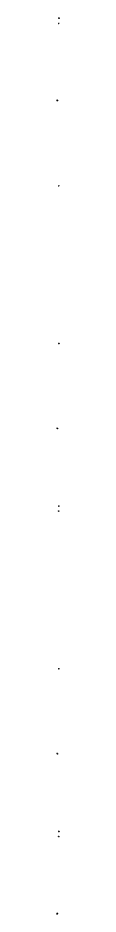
# Model space of a CAD drawing. Header units: millimetres. Extents: x 300333 to 474890, y -562303 to 3203267.
# Drawn here: x 302790 to 302825, y 2780711 to 2793937 of the extents above; entities that cross this region are included whole.
import ezdxf

# ---------------------------------------------------------------- set-up
doc = ezdxf.new("R2010")
doc.units = ezdxf.units.MM
doc.header["$LTSCALE"] = 1000
doc.header["$MEASUREMENT"] = 0
doc.layers.add('上半部分171221拼合$0$上半部分$0$NJ-AB_T6 Skin-Right$0$Seal-EFC', color=8, linetype='Continuous')
pattern_1 = [(0, (0, 0), (3.2385, 1.524), [0.762, -0.635, 0.889, -0.381, 1.143, -0.508]), (0, (0.762, 0.0635), (3.2385, 1.524), [0.635, -2.413, 0.508, -0.762]), (0, (2.286, -0.0953), (3.2385, 1.524), [0.381, -3.937]), (90, (0, 0), (-1.0795, 1.524), [1.4605, -4.6355]), (90, (0.762, -3e-16), (-1.0795, 1.524), [1.42875, -4.66725]), (90, (1.397, -6e-16), (-1.0795, 1.524), [1.3335, -4.7625]), (90, (2.286, -0.0953), (-1.0795, 1.524), [1.4605, -4.6355]), (90, (2.667, -0.0953), (-1.0795, 1.524), [1.4605, -4.6355]), (90, (3.81, -2e-15), (-1.0795, 1.524), [1.397, -4.699])]
pattern_2 = [(225, (-3303.4122, 16264.1804), (-0.42094950568, -1.5434815208), [1.984375, -0.396875, 0, -0.396875])]

msp = doc.modelspace()

# ---------------------------------------------------------------- hatches: boundary and pattern name
at = {"layer": '上半部分171221拼合$0$上半部分$0$NJ-AB_T6 Skin-Right$0$Seal-EFC'}
h = msp.add_hatch(dxfattribs=at)
h.set_pattern_fill('AR-RSHKE', color=8, scale=0.005, angle=-90, style=0)
h.set_pattern_definition([(270, (302792.7512, 2793896.7161), (1.524, -3.2385), [0.762, -0.635, 0.889, -0.381, 1.143, -0.508]), (270, (302792.8147, 2793895.9541), (1.524, -3.2385), [0.635, -2.413, 0.508, -0.762]), (270, (302792.6559, 2793894.4301), (1.524, -3.2385), [0.381, -3.937]), (360, (302792.7512, 2793896.7161), (1.524, 1.0795), [1.4605, -4.6355]), (360, (302792.7512, 2793895.9541), (1.524, 1.0795), [1.42875, -4.66725]), (360, (302792.7512, 2793895.3191), (1.524, 1.0795), [1.3335, -4.7625]), (360, (302792.6559, 2793894.4301), (1.524, 1.0795), [1.4605, -4.6355]), (360, (302792.6559, 2793894.0491), (1.524, 1.0795), [1.4605, -4.6355]), (360, (302792.7512, 2793892.9061), (1.524, 1.0795), [1.397, -4.699])])
edge = h.paths.add_edge_path()
edge.add_line((302817, 2793937), (302817, 2793931))
edge.add_line((302817, 2793931), (302817, 2793937))
edge.add_arc((302817, 2793937), 0.4, 78.7513, 180, ccw=False)
edge.add_line((302817, 2793937), (302824, 2793936))
edge.add_arc((302824, 2793935), 0.4, 0, 78.7513, ccw=False)
edge.add_line((302825, 2793935), (302825, 2793935))
edge.add_arc((302824, 2793935), 0.4, -90, 0, ccw=False)
edge.add_line((302824, 2793934), (302823, 2793934))
edge.add_arc((302823, 2793935), 0.2, -180, -90, ccw=False)
edge.add_line((302823, 2793935), (302823, 2793935))
edge.add_arc((302822, 2793935), 0.2, 0, 90)
edge.add_line((302822, 2793935), (302822, 2793935))
edge.add_arc((302822, 2793935), 0.2, 90, 180)
edge.add_line((302822, 2793935), (302822, 2793935))
edge.add_arc((302821, 2793935), 0.2, -90, 0, ccw=False)
edge.add_line((302821, 2793934), (302821, 2793934))
edge.add_arc((302821, 2793934), 0.2, 90, 180)
edge.add_line((302821, 2793934), (302821, 2793933))
edge.add_arc((302821, 2793933), 0.2, 180, 270)
edge.add_line((302821, 2793933), (302821, 2793933))
edge.add_arc((302821, 2793932), 0.2, 0, 90, ccw=False)
edge.add_line((302822, 2793932), (302822, 2793932))
edge.add_arc((302822, 2793932), 0.2, 180, 270)
edge.add_line((302822, 2793932), (302822, 2793932))
edge.add_arc((302822, 2793932), 0.2, -90, 0)
edge.add_line((302823, 2793932), (302823, 2793932))
edge.add_arc((302823, 2793932), 0.2, 90, 180, ccw=False)
edge.add_line((302823, 2793933), (302823, 2793933))
edge.add_arc((302823, 2793932), 0.4, 0, 90, ccw=False)
edge.add_line((302823, 2793932), (302823, 2793931))
edge.add_arc((302823, 2793931), 0.4, -90, 0, ccw=False)
edge.add_line((302823, 2793931), (302817, 2793931))
edge.add_arc((302817, 2793931), 0.4, -180, -90, ccw=False)
h = msp.add_hatch(dxfattribs=at)
h.set_pattern_fill('AR-RSHKE', color=8, scale=0.005, style=0)
h.set_pattern_definition(pattern_1)
edge = h.paths.add_edge_path()
edge.add_line((302817, 2793857), (302817, 2793862))
edge.add_line((302817, 2793862), (302817, 2793857))
edge.add_arc((302817, 2793857), 0.4, 180, 281.2487)
edge.add_line((302817, 2793856), (302824, 2793858))
edge.add_arc((302824, 2793858), 0.4, 281.2487, 360)
edge.add_line((302825, 2793858), (302825, 2793859))
edge.add_arc((302824, 2793859), 0.4, 360, 450)
edge.add_line((302824, 2793859), (302823, 2793859))
edge.add_arc((302823, 2793859), 0.2, 450, 540)
edge.add_line((302823, 2793859), (302823, 2793859))
edge.add_arc((302822, 2793859), 0.2, 270, 360, ccw=False)
edge.add_line((302822, 2793858), (302822, 2793858))
edge.add_arc((302822, 2793859), 0.2, 180, 270, ccw=False)
edge.add_line((302822, 2793859), (302822, 2793859))
edge.add_arc((302821, 2793859), 0.2, 360, 450)
edge.add_line((302821, 2793859), (302821, 2793859))
edge.add_arc((302821, 2793859), 0.2, 180, 270, ccw=False)
edge.add_line((302821, 2793859), (302821, 2793861))
edge.add_arc((302821, 2793861), 0.2, 90, 180, ccw=False)
edge.add_line((302821, 2793861), (302821, 2793861))
edge.add_arc((302821, 2793861), 0.2, 270, 360)
edge.add_line((302822, 2793861), (302822, 2793861))
edge.add_arc((302822, 2793861), 0.2, 90, 180, ccw=False)
edge.add_line((302822, 2793862), (302822, 2793862))
edge.add_arc((302822, 2793861), 0.2, 360, 450, ccw=False)
edge.add_line((302823, 2793861), (302823, 2793861))
edge.add_arc((302823, 2793861), 0.2, 180, 270)
edge.add_line((302823, 2793861), (302823, 2793861))
edge.add_arc((302823, 2793861), 0.4, 270, 360)
edge.add_line((302823, 2793861), (302823, 2793862))
edge.add_arc((302823, 2793862), 0.4, 360, 450)
edge.add_line((302823, 2793862), (302817, 2793862))
edge.add_arc((302817, 2793862), 0.4, 450, 540)
h = msp.add_hatch(dxfattribs=at)
h.set_pattern_fill('ANSI36', color=8, scale=0.25, angle=90, style=0)
h.set_pattern_definition([(135, (312094.7545, 2836313.6446), (-1.543481521, 0.420949506), [1.984375, -0.396875, 0, -0.396875])])
edge = h.paths.add_edge_path()
edge.add_line((302805, 2792722), (302799, 2792722))
edge.add_line((302799, 2792722), (302798, 2792721))
edge.add_line((302798, 2792721), (302794, 2792721))
edge.add_line((302794, 2792721), (302793, 2792722))
edge.add_arc((302743, 2792728), 50.2, -19.1244, -6.2355, ccw=False)
edge.add_line((302790, 2792711), (302805, 2792711))
edge.add_arc((302805, 2792716), 5.22, 176.818, 265.7977, ccw=False)
edge.add_arc((302805, 2792717), 5.22, 94.2004, 183.1821, ccw=False)
h = msp.add_hatch(dxfattribs=at)
h.set_pattern_fill('AR-RSHKE', color=8, scale=0.005, style=0)
h.set_pattern_definition(pattern_1)
edge = h.paths.add_edge_path()
edge.add_line((302817, 2791457), (302817, 2791462))
edge.add_line((302817, 2791462), (302817, 2791457))
edge.add_arc((302817, 2791457), 0.4, 180, 281.2487)
edge.add_line((302817, 2791456), (302824, 2791458))
edge.add_arc((302824, 2791458), 0.4, 281.2487, 360)
edge.add_line((302825, 2791458), (302825, 2791459))
edge.add_arc((302824, 2791459), 0.4, 360, 450)
edge.add_line((302824, 2791459), (302823, 2791459))
edge.add_arc((302823, 2791459), 0.2, 450, 540)
edge.add_line((302823, 2791459), (302823, 2791459))
edge.add_arc((302822, 2791459), 0.2, 270, 360, ccw=False)
edge.add_line((302822, 2791458), (302822, 2791458))
edge.add_arc((302822, 2791459), 0.2, 180, 270, ccw=False)
edge.add_line((302822, 2791459), (302822, 2791459))
edge.add_arc((302821, 2791459), 0.2, 360, 450)
edge.add_line((302821, 2791459), (302821, 2791459))
edge.add_arc((302821, 2791459), 0.2, 180, 270, ccw=False)
edge.add_line((302821, 2791459), (302821, 2791461))
edge.add_arc((302821, 2791461), 0.2, 90, 180, ccw=False)
edge.add_line((302821, 2791461), (302821, 2791461))
edge.add_arc((302821, 2791461), 0.2, 270, 360)
edge.add_line((302822, 2791461), (302822, 2791461))
edge.add_arc((302822, 2791461), 0.2, 90, 180, ccw=False)
edge.add_line((302822, 2791462), (302822, 2791462))
edge.add_arc((302822, 2791461), 0.2, 360, 450, ccw=False)
edge.add_line((302823, 2791461), (302823, 2791461))
edge.add_arc((302823, 2791461), 0.2, 180, 270)
edge.add_line((302823, 2791461), (302823, 2791461))
edge.add_arc((302823, 2791461), 0.4, 270, 360)
edge.add_line((302823, 2791461), (302823, 2791462))
edge.add_arc((302823, 2791462), 0.4, 360, 450)
edge.add_line((302823, 2791462), (302817, 2791462))
edge.add_arc((302817, 2791462), 0.4, 450, 540)
h = msp.add_hatch(dxfattribs=at)
h.set_pattern_fill('AR-RSHKE', color=8, scale=0.005, angle=-90, style=0)
h.set_pattern_definition([(270, (302792.7512, 2789096.7161), (1.524, -3.2385), [0.762, -0.635, 0.889, -0.381, 1.143, -0.508]), (270, (302792.8147, 2789095.9541), (1.524, -3.2385), [0.635, -2.413, 0.508, -0.762]), (270, (302792.6559, 2789094.4301), (1.524, -3.2385), [0.381, -3.937]), (360, (302792.7512, 2789096.7161), (1.524, 1.0795), [1.4605, -4.6355]), (360, (302792.7512, 2789095.9541), (1.524, 1.0795), [1.42875, -4.66725]), (360, (302792.7512, 2789095.3191), (1.524, 1.0795), [1.3335, -4.7625]), (360, (302792.6559, 2789094.4301), (1.524, 1.0795), [1.4605, -4.6355]), (360, (302792.6559, 2789094.0491), (1.524, 1.0795), [1.4605, -4.6355]), (360, (302792.7512, 2789092.9061), (1.524, 1.0795), [1.397, -4.699])])
edge = h.paths.add_edge_path()
edge.add_line((302817, 2789137), (302817, 2789131))
edge.add_line((302817, 2789131), (302817, 2789137))
edge.add_arc((302817, 2789137), 0.4, 78.7513, 180, ccw=False)
edge.add_line((302817, 2789137), (302824, 2789136))
edge.add_arc((302824, 2789135), 0.4, 0, 78.7513, ccw=False)
edge.add_line((302825, 2789135), (302825, 2789135))
edge.add_arc((302824, 2789135), 0.4, -90, 0, ccw=False)
edge.add_line((302824, 2789134), (302823, 2789134))
edge.add_arc((302823, 2789135), 0.2, -180, -90, ccw=False)
edge.add_line((302823, 2789135), (302823, 2789135))
edge.add_arc((302822, 2789135), 0.2, 0, 90)
edge.add_line((302822, 2789135), (302822, 2789135))
edge.add_arc((302822, 2789135), 0.2, 90, 180)
edge.add_line((302822, 2789135), (302822, 2789135))
edge.add_arc((302821, 2789135), 0.2, -90, 0, ccw=False)
edge.add_line((302821, 2789134), (302821, 2789134))
edge.add_arc((302821, 2789134), 0.2, 90, 180)
edge.add_line((302821, 2789134), (302821, 2789133))
edge.add_arc((302821, 2789133), 0.2, 180, 270)
edge.add_line((302821, 2789133), (302821, 2789133))
edge.add_arc((302821, 2789132), 0.2, 0, 90, ccw=False)
edge.add_line((302822, 2789132), (302822, 2789132))
edge.add_arc((302822, 2789132), 0.2, 180, 270)
edge.add_line((302822, 2789132), (302822, 2789132))
edge.add_arc((302822, 2789132), 0.2, -90, 0)
edge.add_line((302823, 2789132), (302823, 2789132))
edge.add_arc((302823, 2789132), 0.2, 90, 180, ccw=False)
edge.add_line((302823, 2789133), (302823, 2789133))
edge.add_arc((302823, 2789132), 0.4, 0, 90, ccw=False)
edge.add_line((302823, 2789132), (302823, 2789131))
edge.add_arc((302823, 2789131), 0.4, -90, 0, ccw=False)
edge.add_line((302823, 2789131), (302817, 2789131))
edge.add_arc((302817, 2789131), 0.4, -180, -90, ccw=False)
h = msp.add_hatch(dxfattribs=at)
h.set_pattern_fill('ANSI36', color=8, scale=0.25, angle=180, style=0)
h.set_pattern_definition(pattern_2)
edge = h.paths.add_edge_path()
edge.add_line((302805, 2787871), (302799, 2787871))
edge.add_line((302799, 2787871), (302798, 2787872))
edge.add_line((302798, 2787872), (302794, 2787872))
edge.add_line((302794, 2787872), (302793, 2787871))
edge.add_arc((302743, 2787866), 50.2, 366.2355, 379.1244)
edge.add_line((302790, 2787882), (302805, 2787882))
edge.add_arc((302805, 2787877), 5.22, 94.2023, 183.182)
edge.add_arc((302805, 2787876), 5.22, 176.8179, 265.7996)
h = msp.add_hatch(dxfattribs=at)
h.set_pattern_fill('AR-RSHKE', color=8, scale=0.005, angle=-90, style=0)
h.set_pattern_definition([(270, (302792.7511, 2786696.7161), (1.524, -3.2385), [0.762, -0.635, 0.889, -0.381, 1.143, -0.508]), (270, (302792.8146, 2786695.9541), (1.524, -3.2385), [0.635, -2.413, 0.508, -0.762]), (270, (302792.6559, 2786694.4301), (1.524, -3.2385), [0.381, -3.937]), (360, (302792.7511, 2786696.7161), (1.524, 1.0795), [1.4605, -4.6355]), (360, (302792.7511, 2786695.9541), (1.524, 1.0795), [1.42875, -4.66725]), (360, (302792.7511, 2786695.3191), (1.524, 1.0795), [1.3335, -4.7625]), (360, (302792.6559, 2786694.4301), (1.524, 1.0795), [1.4605, -4.6355]), (360, (302792.6559, 2786694.0491), (1.524, 1.0795), [1.4605, -4.6355]), (360, (302792.7511, 2786692.9061), (1.524, 1.0795), [1.397, -4.699])])
edge = h.paths.add_edge_path()
edge.add_line((302817, 2786737), (302817, 2786731))
edge.add_line((302817, 2786731), (302817, 2786737))
edge.add_arc((302817, 2786737), 0.4, 78.7513, 180, ccw=False)
edge.add_line((302817, 2786737), (302824, 2786736))
edge.add_arc((302824, 2786735), 0.4, 0, 78.7513, ccw=False)
edge.add_line((302825, 2786735), (302825, 2786735))
edge.add_arc((302824, 2786735), 0.4, -90, 0, ccw=False)
edge.add_line((302824, 2786734), (302823, 2786734))
edge.add_arc((302823, 2786735), 0.2, -180, -90, ccw=False)
edge.add_line((302823, 2786735), (302823, 2786735))
edge.add_arc((302822, 2786735), 0.2, 0, 90)
edge.add_line((302822, 2786735), (302822, 2786735))
edge.add_arc((302822, 2786735), 0.2, 90, 180)
edge.add_line((302822, 2786735), (302822, 2786735))
edge.add_arc((302821, 2786735), 0.2, -90, 0, ccw=False)
edge.add_line((302821, 2786734), (302821, 2786734))
edge.add_arc((302821, 2786734), 0.2, 90, 180)
edge.add_line((302821, 2786734), (302821, 2786733))
edge.add_arc((302821, 2786733), 0.2, 180, 270)
edge.add_line((302821, 2786733), (302821, 2786733))
edge.add_arc((302821, 2786732), 0.2, 0, 90, ccw=False)
edge.add_line((302822, 2786732), (302822, 2786732))
edge.add_arc((302822, 2786732), 0.2, 180, 270)
edge.add_line((302822, 2786732), (302822, 2786732))
edge.add_arc((302822, 2786732), 0.2, -90, 0)
edge.add_line((302823, 2786732), (302823, 2786732))
edge.add_arc((302823, 2786732), 0.2, 90, 180, ccw=False)
edge.add_line((302823, 2786733), (302823, 2786733))
edge.add_arc((302823, 2786732), 0.4, 0, 90, ccw=False)
edge.add_line((302823, 2786732), (302823, 2786731))
edge.add_arc((302823, 2786731), 0.4, -90, 0, ccw=False)
edge.add_line((302823, 2786731), (302817, 2786731))
edge.add_arc((302817, 2786731), 0.4, -180, -90, ccw=False)
h = msp.add_hatch(dxfattribs=at)
h.set_pattern_fill('AR-RSHKE', color=8, scale=0.005, style=0)
h.set_pattern_definition(pattern_1)
edge = h.paths.add_edge_path()
edge.add_line((302817, 2786657), (302817, 2786662))
edge.add_line((302817, 2786662), (302817, 2786657))
edge.add_arc((302817, 2786657), 0.4, 180, 281.2487)
edge.add_line((302817, 2786656), (302824, 2786658))
edge.add_arc((302824, 2786658), 0.4, 281.2487, 360)
edge.add_line((302825, 2786658), (302825, 2786659))
edge.add_arc((302824, 2786659), 0.4, 360, 450)
edge.add_line((302824, 2786659), (302823, 2786659))
edge.add_arc((302823, 2786659), 0.2, 450, 540)
edge.add_line((302823, 2786659), (302823, 2786659))
edge.add_arc((302822, 2786659), 0.2, 270, 360, ccw=False)
edge.add_line((302822, 2786658), (302822, 2786658))
edge.add_arc((302822, 2786659), 0.2, 180, 270, ccw=False)
edge.add_line((302822, 2786659), (302822, 2786659))
edge.add_arc((302821, 2786659), 0.2, 360, 450)
edge.add_line((302821, 2786659), (302821, 2786659))
edge.add_arc((302821, 2786659), 0.2, 180, 270, ccw=False)
edge.add_line((302821, 2786659), (302821, 2786661))
edge.add_arc((302821, 2786661), 0.2, 90, 180, ccw=False)
edge.add_line((302821, 2786661), (302821, 2786661))
edge.add_arc((302821, 2786661), 0.2, 270, 360)
edge.add_line((302822, 2786661), (302822, 2786661))
edge.add_arc((302822, 2786661), 0.2, 90, 180, ccw=False)
edge.add_line((302822, 2786662), (302822, 2786662))
edge.add_arc((302822, 2786661), 0.2, 360, 450, ccw=False)
edge.add_line((302823, 2786661), (302823, 2786661))
edge.add_arc((302823, 2786661), 0.2, 180, 270)
edge.add_line((302823, 2786661), (302823, 2786661))
edge.add_arc((302823, 2786661), 0.4, 270, 360)
edge.add_line((302823, 2786661), (302823, 2786662))
edge.add_arc((302823, 2786662), 0.4, 360, 450)
edge.add_line((302823, 2786662), (302817, 2786662))
edge.add_arc((302817, 2786662), 0.4, 450, 540)
h = msp.add_hatch(dxfattribs=at)
h.set_pattern_fill('AR-RSHKE', color=8, scale=0.005, angle=-90, style=0)
h.set_pattern_definition([(270, (302792.7512, 2784296.7161), (1.524, -3.2385), [0.762, -0.635, 0.889, -0.381, 1.143, -0.508]), (270, (302792.8147, 2784295.9541), (1.524, -3.2385), [0.635, -2.413, 0.508, -0.762]), (270, (302792.6559, 2784294.4301), (1.524, -3.2385), [0.381, -3.937]), (360, (302792.7512, 2784296.7161), (1.524, 1.0795), [1.4605, -4.6355]), (360, (302792.7512, 2784295.9541), (1.524, 1.0795), [1.42875, -4.66725]), (360, (302792.7512, 2784295.3191), (1.524, 1.0795), [1.3335, -4.7625]), (360, (302792.6559, 2784294.4301), (1.524, 1.0795), [1.4605, -4.6355]), (360, (302792.6559, 2784294.0491), (1.524, 1.0795), [1.4605, -4.6355]), (360, (302792.7512, 2784292.9061), (1.524, 1.0795), [1.397, -4.699])])
edge = h.paths.add_edge_path()
edge.add_line((302817, 2784337), (302817, 2784331))
edge.add_line((302817, 2784331), (302817, 2784337))
edge.add_arc((302817, 2784337), 0.4, 78.7513, 180, ccw=False)
edge.add_line((302817, 2784337), (302824, 2784336))
edge.add_arc((302824, 2784335), 0.4, 0, 78.7513, ccw=False)
edge.add_line((302825, 2784335), (302825, 2784335))
edge.add_arc((302824, 2784335), 0.4, -90, 0, ccw=False)
edge.add_line((302824, 2784334), (302823, 2784334))
edge.add_arc((302823, 2784335), 0.2, -180, -90, ccw=False)
edge.add_line((302823, 2784335), (302823, 2784335))
edge.add_arc((302822, 2784335), 0.2, 0, 90)
edge.add_line((302822, 2784335), (302822, 2784335))
edge.add_arc((302822, 2784335), 0.2, 90, 180)
edge.add_line((302822, 2784335), (302822, 2784335))
edge.add_arc((302821, 2784335), 0.2, -90, 0, ccw=False)
edge.add_line((302821, 2784334), (302821, 2784334))
edge.add_arc((302821, 2784334), 0.2, 90, 180)
edge.add_line((302821, 2784334), (302821, 2784333))
edge.add_arc((302821, 2784333), 0.2, 180, 270)
edge.add_line((302821, 2784333), (302821, 2784333))
edge.add_arc((302821, 2784332), 0.2, 0, 90, ccw=False)
edge.add_line((302822, 2784332), (302822, 2784332))
edge.add_arc((302822, 2784332), 0.2, 180, 270)
edge.add_line((302822, 2784332), (302822, 2784332))
edge.add_arc((302822, 2784332), 0.2, -90, 0)
edge.add_line((302823, 2784332), (302823, 2784332))
edge.add_arc((302823, 2784332), 0.2, 90, 180, ccw=False)
edge.add_line((302823, 2784333), (302823, 2784333))
edge.add_arc((302823, 2784332), 0.4, 0, 90, ccw=False)
edge.add_line((302823, 2784332), (302823, 2784331))
edge.add_arc((302823, 2784331), 0.4, -90, 0, ccw=False)
edge.add_line((302823, 2784331), (302817, 2784331))
edge.add_arc((302817, 2784331), 0.4, -180, -90, ccw=False)
h = msp.add_hatch(dxfattribs=at)
h.set_pattern_fill('ANSI36', color=8, scale=0.25, angle=180, style=0)
h.set_pattern_definition(pattern_2)
edge = h.paths.add_edge_path()
edge.add_line((302805, 2783071), (302799, 2783071))
edge.add_line((302799, 2783071), (302798, 2783072))
edge.add_line((302798, 2783072), (302794, 2783072))
edge.add_line((302794, 2783072), (302793, 2783071))
edge.add_arc((302743, 2783066), 50.2, 366.2355, 379.1244)
edge.add_line((302790, 2783082), (302805, 2783082))
edge.add_arc((302805, 2783077), 5.22, 94.2023, 183.182)
edge.add_arc((302805, 2783076), 5.22, 176.8179, 265.7996)
h = msp.add_hatch(dxfattribs=at)
h.set_pattern_fill('AR-RSHKE', color=8, scale=0.005, angle=-90, style=0)
h.set_pattern_definition([(270, (302792.7511, 2781896.7161), (1.524, -3.2385), [0.762, -0.635, 0.889, -0.381, 1.143, -0.508]), (270, (302792.8146, 2781895.9541), (1.524, -3.2385), [0.635, -2.413, 0.508, -0.762]), (270, (302792.6559, 2781894.4301), (1.524, -3.2385), [0.381, -3.937]), (360, (302792.7511, 2781896.7161), (1.524, 1.0795), [1.4605, -4.6355]), (360, (302792.7511, 2781895.9541), (1.524, 1.0795), [1.42875, -4.66725]), (360, (302792.7511, 2781895.3191), (1.524, 1.0795), [1.3335, -4.7625]), (360, (302792.6559, 2781894.4301), (1.524, 1.0795), [1.4605, -4.6355]), (360, (302792.6559, 2781894.0491), (1.524, 1.0795), [1.4605, -4.6355]), (360, (302792.7511, 2781892.9061), (1.524, 1.0795), [1.397, -4.699])])
edge = h.paths.add_edge_path()
edge.add_line((302817, 2781937), (302817, 2781931))
edge.add_line((302817, 2781931), (302817, 2781937))
edge.add_arc((302817, 2781937), 0.4, 78.7513, 180, ccw=False)
edge.add_line((302817, 2781937), (302824, 2781936))
edge.add_arc((302824, 2781935), 0.4, 0, 78.7513, ccw=False)
edge.add_line((302825, 2781935), (302825, 2781935))
edge.add_arc((302824, 2781935), 0.4, -90, 0, ccw=False)
edge.add_line((302824, 2781934), (302823, 2781934))
edge.add_arc((302823, 2781935), 0.2, -180, -90, ccw=False)
edge.add_line((302823, 2781935), (302823, 2781935))
edge.add_arc((302822, 2781935), 0.2, 0, 90)
edge.add_line((302822, 2781935), (302822, 2781935))
edge.add_arc((302822, 2781935), 0.2, 90, 180)
edge.add_line((302822, 2781935), (302822, 2781935))
edge.add_arc((302821, 2781935), 0.2, -90, 0, ccw=False)
edge.add_line((302821, 2781934), (302821, 2781934))
edge.add_arc((302821, 2781934), 0.2, 90, 180)
edge.add_line((302821, 2781934), (302821, 2781933))
edge.add_arc((302821, 2781933), 0.2, 180, 270)
edge.add_line((302821, 2781933), (302821, 2781933))
edge.add_arc((302821, 2781932), 0.2, 0, 90, ccw=False)
edge.add_line((302822, 2781932), (302822, 2781932))
edge.add_arc((302822, 2781932), 0.2, 180, 270)
edge.add_line((302822, 2781932), (302822, 2781932))
edge.add_arc((302822, 2781932), 0.2, -90, 0)
edge.add_line((302823, 2781932), (302823, 2781932))
edge.add_arc((302823, 2781932), 0.2, 90, 180, ccw=False)
edge.add_line((302823, 2781933), (302823, 2781933))
edge.add_arc((302823, 2781932), 0.4, 0, 90, ccw=False)
edge.add_line((302823, 2781932), (302823, 2781931))
edge.add_arc((302823, 2781931), 0.4, -90, 0, ccw=False)
edge.add_line((302823, 2781931), (302817, 2781931))
edge.add_arc((302817, 2781931), 0.4, -180, -90, ccw=False)
h = msp.add_hatch(dxfattribs=at)
h.set_pattern_fill('AR-RSHKE', color=8, scale=0.005, style=0)
h.set_pattern_definition(pattern_1)
edge = h.paths.add_edge_path()
edge.add_line((302817, 2781857), (302817, 2781862))
edge.add_line((302817, 2781862), (302817, 2781857))
edge.add_arc((302817, 2781857), 0.4, 180, 281.2487)
edge.add_line((302817, 2781856), (302824, 2781858))
edge.add_arc((302824, 2781858), 0.4, 281.2487, 360)
edge.add_line((302825, 2781858), (302825, 2781859))
edge.add_arc((302824, 2781859), 0.4, 360, 450)
edge.add_line((302824, 2781859), (302823, 2781859))
edge.add_arc((302823, 2781859), 0.2, 450, 540)
edge.add_line((302823, 2781859), (302823, 2781859))
edge.add_arc((302822, 2781859), 0.2, 270, 360, ccw=False)
edge.add_line((302822, 2781858), (302822, 2781858))
edge.add_arc((302822, 2781859), 0.2, 180, 270, ccw=False)
edge.add_line((302822, 2781859), (302822, 2781859))
edge.add_arc((302821, 2781859), 0.2, 360, 450)
edge.add_line((302821, 2781859), (302821, 2781859))
edge.add_arc((302821, 2781859), 0.2, 180, 270, ccw=False)
edge.add_line((302821, 2781859), (302821, 2781861))
edge.add_arc((302821, 2781861), 0.2, 90, 180, ccw=False)
edge.add_line((302821, 2781861), (302821, 2781861))
edge.add_arc((302821, 2781861), 0.2, 270, 360)
edge.add_line((302822, 2781861), (302822, 2781861))
edge.add_arc((302822, 2781861), 0.2, 90, 180, ccw=False)
edge.add_line((302822, 2781862), (302822, 2781862))
edge.add_arc((302822, 2781861), 0.2, 360, 450, ccw=False)
edge.add_line((302823, 2781861), (302823, 2781861))
edge.add_arc((302823, 2781861), 0.2, 180, 270)
edge.add_line((302823, 2781861), (302823, 2781861))
edge.add_arc((302823, 2781861), 0.4, 270, 360)
edge.add_line((302823, 2781861), (302823, 2781862))
edge.add_arc((302823, 2781862), 0.4, 360, 450)
edge.add_line((302823, 2781862), (302817, 2781862))
edge.add_arc((302817, 2781862), 0.4, 450, 540)
h = msp.add_hatch(dxfattribs=at)
h.set_pattern_fill('ANSI36', color=8, scale=0.25, angle=90, style=0)
h.set_pattern_definition([(135, (312094.7545, 2824313.6446), (-1.543481521, 0.420949506), [1.984375, -0.396875, 0, -0.396875])])
edge = h.paths.add_edge_path()
edge.add_line((302805, 2780722), (302799, 2780722))
edge.add_line((302799, 2780722), (302798, 2780721))
edge.add_line((302798, 2780721), (302794, 2780721))
edge.add_line((302794, 2780721), (302793, 2780722))
edge.add_arc((302743, 2780728), 50.2, -19.1244, -6.2355, ccw=False)
edge.add_line((302790, 2780711), (302805, 2780711))
edge.add_arc((302805, 2780716), 5.22, 176.818, 265.7977, ccw=False)
edge.add_arc((302805, 2780717), 5.22, 94.2004, 183.1821, ccw=False)

doc.saveas('drawing.dxf')
